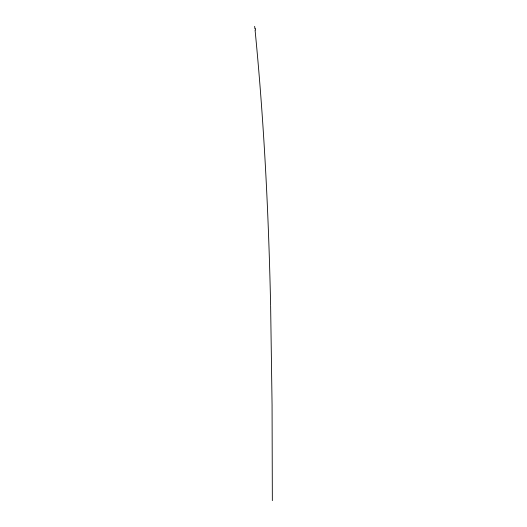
<?xml version="1.0" encoding="UTF-8"?>
<svg xmlns="http://www.w3.org/2000/svg" width="527" height="527" viewBox="0 0 527 527"><rect width="100%" height="100%" fill="white"/><g stroke="black" fill="none" stroke-linecap="round" stroke-linejoin="round"><path stroke-width="0.79" d="M272.34 500.65L272.07 406.383A39.538 25.586 -89.7 0 1 272.077 405.494L270.628 305.891M254.653 26.35L254.903 28.57M255.068 30.105C264.027 121.276 268.592 212.836 270.595 304.408L270.621 305.298M255.246 28.438A60.572 8.755 84 0 1 255.424 30.039"/></g></svg>
